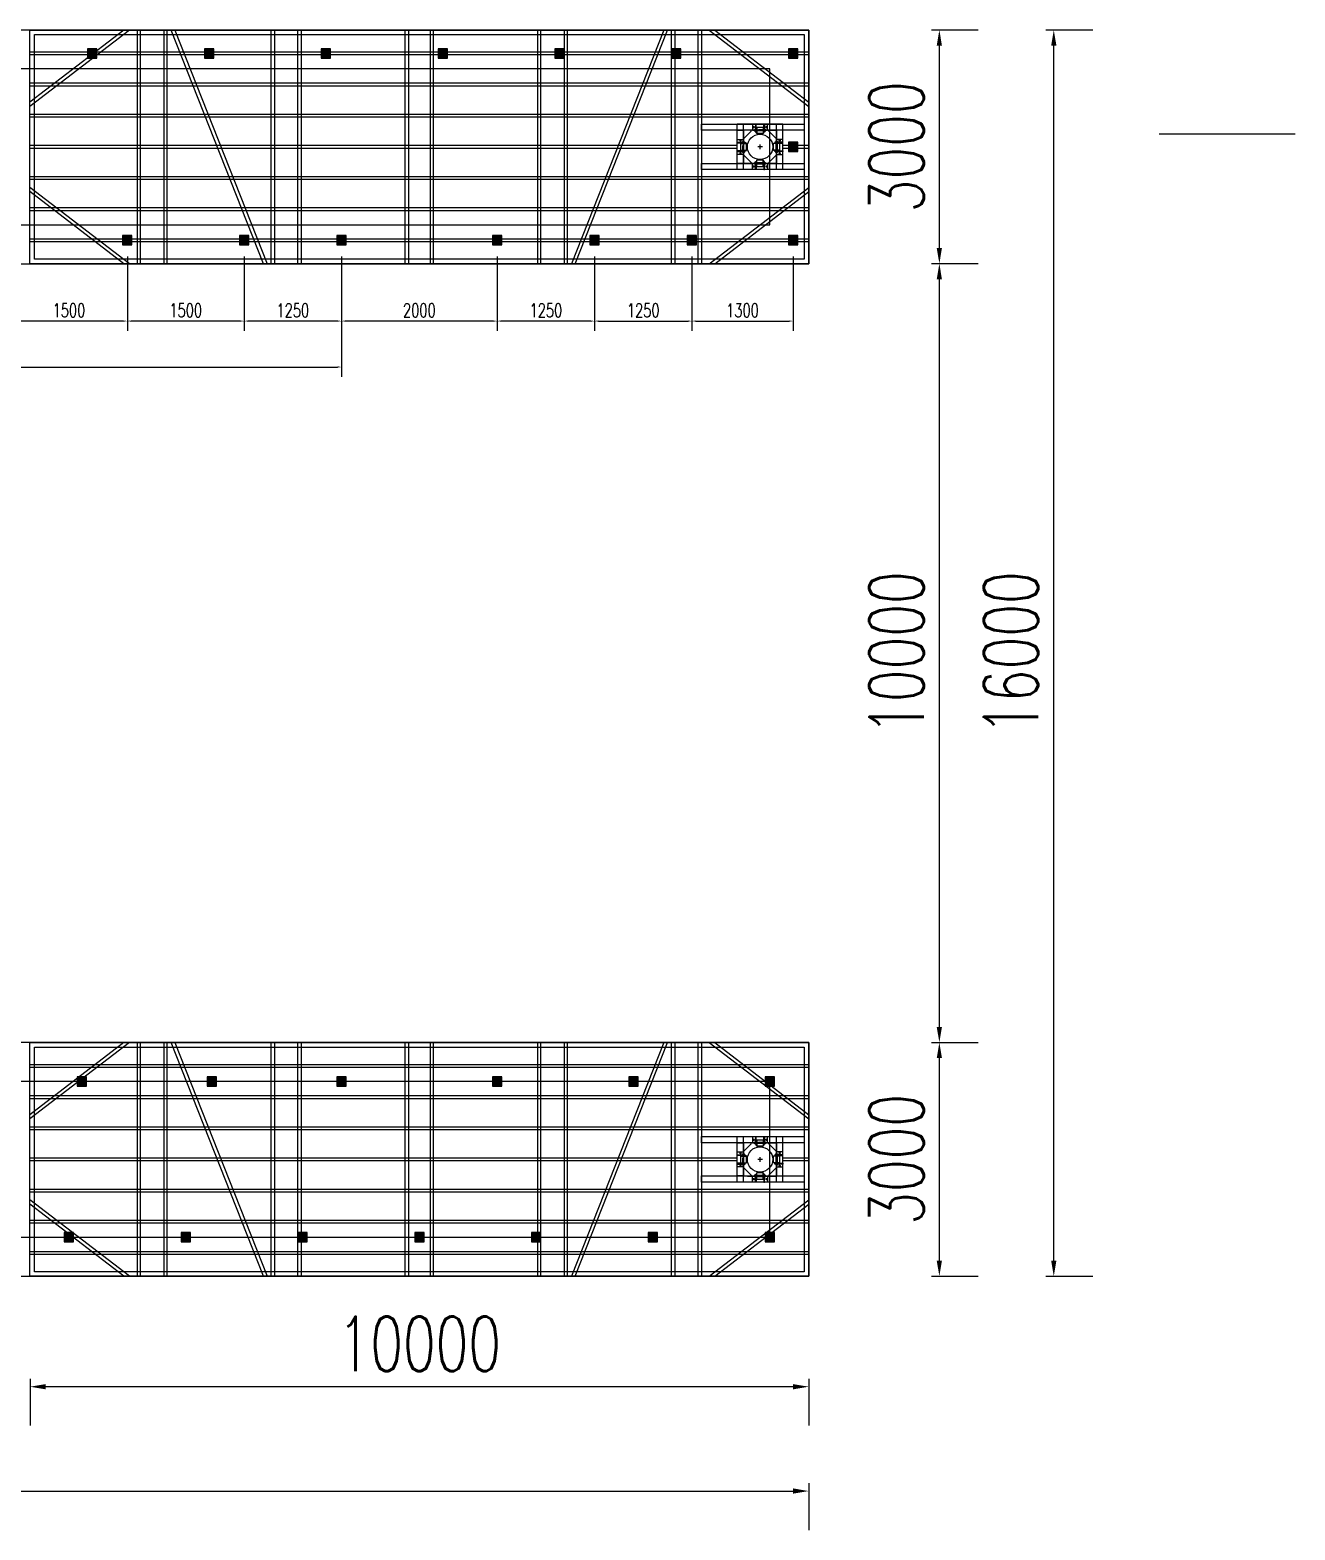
# Model space of a CAD drawing. Header units: millimetres. Extents: x -1546798 to -962116, y 1297493 to 1531173.
# Drawn here: x -1407526 to -1391281, y 1326969 to 1346227 of the extents above; entities that cross this region are included whole.
import ezdxf

# ---------------------------------------------------------------- set-up
doc = ezdxf.new("R2010")
doc.units = ezdxf.units.MM
doc.header["$LTSCALE"] = 10
doc.linetypes.add('CENTER2', pattern=[28.575, 19.05, -3.175, 3.175, -3.175])
doc.linetypes.add('DASHED2', pattern=[9.525, 6.35, -3.175])
doc.layers.get('0').update_dxf_attribs({"linetype": 'CONTINUOUS'})
doc.layers.get('DEFPOINTS').update_dxf_attribs({"linetype": 'CONTINUOUS'})
for name, color, linetype in [('W-MOUNTING固定方式', 5, 'CONTINUOUS'), ('W-STEEL_FRAME钢架', 3, 'CONTINUOUS'), ('W-STEEL_KEEL钢龙骨', 5, 'CONTINUOUS'), ('W-WOOD_FLOOR木地板', 30, 'CONTINUOUS')]:
    doc.layers.add(name, color=color, linetype=linetype)
doc.styles.add('STANDARD_T3', font='simplex.shx', dxfattribs={"width": 0.7, "bigfont": 'gbcbig.shx'})
doc.dimstyles.new('W&&200', dxfattribs={"dimtxt": 700, "dimasz": 200, "dimexe": 500, "dimexo": 600, "dimgap": 200, "dimtad": 1, "dimdec": 0, "dimzin": 0, "dimdsep": 46, "dimtxsty": 'STANDARD_T3', "dimcen": 0.09, "dimclrd": 1, "dimclre": 1, "dimclrt": 7, "dimazin": 2, "dimtfac": 1, "dimtdec": 0, "dimtix": 1, "dimtmove": 2, "dimatfit": 3, "dimfxl": 100, "dimtolj": 1, "dimtzin": 0, "dimarcsym": 0})
doc.dimstyles.new('W&&50', dxfattribs={"dimtxt": 175, "dimasz": 50, "dimexe": 125, "dimexo": 150, "dimgap": 50, "dimtad": 1, "dimdec": 0, "dimzin": 0, "dimdsep": 46, "dimtxsty": 'STANDARD_T3', "dimcen": 0.09, "dimclrd": 1, "dimclre": 1, "dimclrt": 7, "dimazin": 2, "dimtfac": 1, "dimtdec": 0, "dimtix": 1, "dimtmove": 2, "dimatfit": 3, "dimfxl": 100, "dimtolj": 1, "dimtzin": 0, "dimarcsym": 0})

# ---------------------------------------------------------------- blocks, each defined once
blk = doc.blocks.new('*U310')
blk.add_lwpolyline([(-12, 0), (-12, 2.5), (12, 2.5), (12, 0)], close=True)
blk = doc.blocks.new('*U311')
at = {"color": 8, "linetype": 'Continuous', "lineweight": 15}
for p, q in [((-1, 2), (-2, 1)), ((0, 1), (0, -1)), ((-1, -2), (-2, -1))]:
    blk.add_line(p, q, dxfattribs=at)
at = {"color": 7, "linetype": 'Continuous', "lineweight": 15}
for p, q in [((16, 1), (0, 1)), ((0, 0), (19, 0)), ((16, 1), (16, 0)), ((19, -1), (19, 0)), ((0, -1), (19, -1))]:
    blk.add_line(p, q, dxfattribs=at)
for centre, radius, start, end in [((-3, 0), 2.9, 41.3178, 318.6822), ((-3, 0), 1.45, 41.3178, 318.6822), ((0, 3), 2.82, 221.3178, 270), ((0, -3), 2.82, 90, 138.6822), ((0, 3), 1.37, 221.3178, 270), ((0, -3), 1.37, 90, 138.6822)]:
    blk.add_arc(centre, radius, start, end, dxfattribs=at)
blk = doc.blocks.new('无头销轴_B型_D12X150')
at = {"color": 0}
for p, q in [((-72, 6), (-72, -6)), ((72, 6), (72, -6))]:
    blk.add_line(p, q, dxfattribs=at)
blk.add_lwpolyline([(-75, 4), (-75, -4), (-72, -6), (72, -6), (75, -4), (75, 4), (72, 6), (-72, 6)], close=True, dxfattribs=at)
for centre in [(-70, 0), (70, 0)]:
    blk.add_circle(centre, 1.6, dxfattribs=at)
blk = doc.blocks.new('A$C1EDE4923')
at = {"color": 3, "linetype": 'CENTER2', "ltscale": 0.5}
for p, q in [((-284, 80), (-260, 80)), ((-272, 68), (-272, 92)), ((-235, 120), (-254, 120)), ((-146, 120), (-127, 120)), ((-97, 80), (-121, 80)), ((-109, 68), (-109, 92))]:
    blk.add_line(p, q, dxfattribs=at)
at = {"linetype": 'DASHED2'}
for p, q in [((-240, 126), (-249, 126)), ((-240, 113), (-249, 113)), ((-235, 126), (-145, 126)), ((-235, 113), (-145, 113)), ((-141, 126), (-132, 126)), ((-141, 113), (-132, 113))]:
    blk.add_line(p, q, dxfattribs=at)
at = {"color": 3, "linetype": 'CENTER2'}
blk.add_line((-241, 120), (-140, 120), dxfattribs=at)
for p, q in [((-232, 80), (-232, 160)), ((-148, 80), (-148, 160))]:
    blk.add_line(p, q)
for points in [[(-94, 40), (-94, 120), (-287, 120), (-287, 40)], [(-249, 142), (-240, 142), (-240, 40), (-249, 40)], [(-232, 160), (-148, 160), (-145, 157), (-145, 83), (-148, 80), (-232, 80), (-235, 83), (-235, 157)], [(-132, 142), (-141, 142), (-141, 40), (-132, 40)]]:
    blk.add_lwpolyline(points, close=True)
for centre in [(-272, 80), (-109, 80)]:
    blk.add_circle(centre, 7)
at = {"xscale": -1}
for name, p, rotation in [('无头销轴_B型_D12X150', (-190, 120), 180), ('*U311', (-260, 114), 270), ('*U310', (-249, 120), 90), ('*U310', (-237, 120), 90)]:
    blk.add_blockref(name, p, dxfattribs=dict(at, rotation=rotation))
for name, p, rotation in [('*U310', (-143, 120), 270), ('*U310', (-132, 120), 270), ('*U311', (-121, 114), 90)]:
    blk.add_blockref(name, p, dxfattribs=dict(rotation=rotation))
blk = doc.blocks.new('内置抱桩器')
at = {"color": 5, "lineweight": 5}
blk.add_line((-213, 212), (212, 212), dxfattribs=at)
at = {"color": 5}
for p, q in [((-113, 212), (-213, 212)), ((-213, 212), (-213, 112)), ((-203, 112), (-113, 202)), ((-113, 202), (-113, 212)), ((112, 202), (112, 212)), ((112, 212), (212, 212)), ((202, 112), (112, 202)), ((212, 212), (212, 112)), ((-213, 112), (-203, 112)), ((30, 0), (-30, 0)), ((30, 0), (-30, 0)), ((0, -30), (0, 30)), ((0, -30), (0, 30)), ((212, 112), (202, 112)), ((-213, -113), (-203, -113)), ((-213, -213), (-213, -113)), ((-203, -113), (-113, -203)), ((202, -113), (112, -203)), ((212, -113), (202, -113)), ((212, -213), (212, -113)), ((-113, -213), (-213, -213)), ((-159, -213), (159, -213)), ((-113, -203), (-113, -213)), ((112, -203), (112, -213)), ((112, -213), (212, -213))]:
    blk.add_line(p, q, dxfattribs=at)
blk.add_ellipse((0, 0), major_axis=(-115, 115), ratio=1, start_param=0.785398, end_param=7.068583, dxfattribs=at)
blk.add_ellipse((0, 0), major_axis=(-115, 115), ratio=1, start_param=0.785398, end_param=7.068583, dxfattribs=at)
at = {"color": 5, "lineweight": 5}
blk.add_ellipse((0, 0), major_axis=(-115, 115), ratio=1, start_param=0.785398, end_param=7.068583, dxfattribs=at)
at = {"layer": 'W-STEEL_FRAME钢架', "color": 5}
for p, q in [((-293, -293), (-293, 292)), ((292, 292), (-293, 292)), ((-213, -293), (-213, 292)), ((211, 212), (-213, 212)), ((212, -293), (212, 292)), ((292, -293), (292, 292)), ((292, -293), (-293, -293)), ((212, -213), (-213, -213))]:
    blk.add_line(p, q, dxfattribs=at)
at = {"color": 5, "lineweight": 5, "zscale": 1000}
for p, rotation in [((-190, 332), 180.0000000002842), ((332, 190), 90)]:
    blk.add_blockref('A$C1EDE4923', p, dxfattribs=dict(at, rotation=rotation))
at = {"color": 5, "lineweight": 5, "extrusion": (0, 0, -1), "zscale": -1000}
for p, rotation in [((332, 190), 90), ((190, -332), 359.9999999997158)]:
    blk.add_blockref('A$C1EDE4923', p, dxfattribs=dict(at, rotation=rotation))
blk = doc.blocks.new('*D209')
at = {"color": 1, "lineweight": -2, "transparency": 16777216}
for p, q in [((-1407526, 1328909), (-1407526, 1328309)), ((-1397726, 1328809), (-1407326, 1328809)), ((-1397526, 1328909), (-1397526, 1328309))]:
    blk.add_line(p, q, dxfattribs=at)
at = {"color": 1, "transparency": 16777216}
for points in [[(-1407326, 1328842), (-1407326, 1328775), (-1407526, 1328809)], [(-1397726, 1328842), (-1397726, 1328775), (-1397526, 1328809)]]:
    blk.add_solid(points, dxfattribs=at)
at = {"layer": 'DEFPOINTS', "color": 0, "transparency": 16777216}
for p in [(-1407526, 1330227), (-1397526, 1330227), (-1407526, 1328809)]:
    blk.add_point(p, dxfattribs=at)
at = {"color": 7, "transparency": 16777216, "insert": (-1402526, 1329359), "char_height": 700, "attachment_point": 5, "style": 'STANDARD_T3'}
blk.add_mtext('\\A1;10000', dxfattribs=at)
blk = doc.blocks.new('*D220')
at = {"color": 1, "lineweight": -2, "transparency": 16777216}
for p, q in [((-1395948, 1333227), (-1395348, 1333227)), ((-1395848, 1330427), (-1395848, 1333027)), ((-1395948, 1330227), (-1395348, 1330227))]:
    blk.add_line(p, q, dxfattribs=at)
at = {"color": 1, "transparency": 16777216}
for points in [[(-1395882, 1333027), (-1395815, 1333027), (-1395848, 1333227)], [(-1395882, 1330427), (-1395815, 1330427), (-1395848, 1330227)]]:
    blk.add_solid(points, dxfattribs=at)
at = {"layer": 'DEFPOINTS', "color": 0, "transparency": 16777216}
for p in [(-1397526, 1333227), (-1395848, 1333227), (-1397526, 1330227)]:
    blk.add_point(p, dxfattribs=at)
at = {"color": 7, "transparency": 16777216, "insert": (-1396398, 1331727), "char_height": 700, "attachment_point": 5, "rotation": 90, "style": 'STANDARD_T3'}
blk.add_mtext('\\A1;3000', dxfattribs=at)
blk = doc.blocks.new('*D221')
at = {"color": 1, "lineweight": -2, "transparency": 16777216}
for p, q in [((-1395948, 1343227), (-1395348, 1343227)), ((-1395848, 1333427), (-1395848, 1343027)), ((-1395948, 1333227), (-1395348, 1333227))]:
    blk.add_line(p, q, dxfattribs=at)
at = {"color": 1, "transparency": 16777216}
for points in [[(-1395882, 1343027), (-1395815, 1343027), (-1395848, 1343227)], [(-1395882, 1333427), (-1395815, 1333427), (-1395848, 1333227)]]:
    blk.add_solid(points, dxfattribs=at)
at = {"layer": 'DEFPOINTS', "color": 0, "transparency": 16777216}
for p in [(-1397526, 1343227), (-1395848, 1343227), (-1397526, 1333227)]:
    blk.add_point(p, dxfattribs=at)
at = {"color": 7, "transparency": 16777216, "insert": (-1396398, 1338227), "char_height": 700, "attachment_point": 5, "rotation": 90, "style": 'STANDARD_T3'}
blk.add_mtext('\\A1;10000', dxfattribs=at)
blk = doc.blocks.new('*D222')
at = {"color": 1, "lineweight": -2, "transparency": 16777216}
for p, q in [((-1395948, 1346227), (-1395348, 1346227)), ((-1395848, 1343427), (-1395848, 1346027)), ((-1395948, 1343227), (-1395348, 1343227))]:
    blk.add_line(p, q, dxfattribs=at)
at = {"color": 1, "transparency": 16777216}
for points in [[(-1395882, 1346027), (-1395815, 1346027), (-1395848, 1346227)], [(-1395882, 1343427), (-1395815, 1343427), (-1395848, 1343227)]]:
    blk.add_solid(points, dxfattribs=at)
at = {"layer": 'DEFPOINTS', "color": 0, "transparency": 16777216}
for p in [(-1397526, 1346227), (-1395848, 1346227), (-1397526, 1343227)]:
    blk.add_point(p, dxfattribs=at)
at = {"color": 7, "transparency": 16777216, "insert": (-1396398, 1344727), "char_height": 700, "attachment_point": 5, "rotation": 90, "style": 'STANDARD_T3'}
blk.add_mtext('\\A1;3000', dxfattribs=at)
blk = doc.blocks.new('*D223')
at = {"color": 1, "lineweight": -2, "transparency": 16777216}
for p, q in [((-1394479, 1346227), (-1393879, 1346227)), ((-1394379, 1330427), (-1394379, 1346027)), ((-1394479, 1330227), (-1393879, 1330227))]:
    blk.add_line(p, q, dxfattribs=at)
at = {"color": 1, "transparency": 16777216}
for points in [[(-1394412, 1346027), (-1394345, 1346027), (-1394379, 1346227)], [(-1394412, 1330427), (-1394345, 1330427), (-1394379, 1330227)]]:
    blk.add_solid(points, dxfattribs=at)
at = {"layer": 'DEFPOINTS', "color": 0, "transparency": 16777216}
for p in [(-1395348, 1346227), (-1394379, 1346227), (-1395348, 1330227)]:
    blk.add_point(p, dxfattribs=at)
at = {"color": 7, "transparency": 16777216, "insert": (-1394929, 1338227), "char_height": 700, "attachment_point": 5, "rotation": 90, "style": 'STANDARD_T3'}
blk.add_mtext('\\A1;16000', dxfattribs=at)
blk = doc.blocks.new('*D224')
at = {"color": 1, "lineweight": -2, "transparency": 16777216}
for p, q in [((-1450526, 1327569), (-1450526, 1326969)), ((-1450326, 1327469), (-1397726, 1327469)), ((-1397526, 1327569), (-1397526, 1326969))]:
    blk.add_line(p, q, dxfattribs=at)
at = {"color": 1, "transparency": 16777216}
for points in [[(-1450326, 1327503), (-1450326, 1327436), (-1450526, 1327469)], [(-1397726, 1327503), (-1397726, 1327436), (-1397526, 1327469)]]:
    blk.add_solid(points, dxfattribs=at)
at = {"layer": 'DEFPOINTS', "color": 0, "transparency": 16777216}
for p in [(-1450526, 1328309), (-1397526, 1328309), (-1397526, 1327469)]:
    blk.add_point(p, dxfattribs=at)
at = {"color": 7, "transparency": 16777216, "insert": (-1424026, 1328019), "char_height": 700, "attachment_point": 5, "style": 'STANDARD_T3'}
blk.add_mtext('\\A1;53000', dxfattribs=at)
blk = doc.blocks.new('2')
h = blk.add_hatch(color=6)
h.dxf.hatch_style = 1
h.paths.add_polyline_path([(-10, -10), (110, -10), (110, 110), (-10, 110)])
blk.add_lwpolyline([(-10, -10), (110, -10), (110, 110), (-10, 110)], close=True)
blk = doc.blocks.new('*U848')
at = {"layer": 'W-WOOD_FLOOR木地板', "color": 6}
blk.add_blockref('2', (-50, -50), dxfattribs=at)
blk = doc.blocks.new('*U849')
at = {"layer": 'W-STEEL_FRAME钢架', "color": 0, "linetype": 'ByBlock', "lineweight": -2, "transparency": 16777216}
for p in [(42000, 0), (43500, 0), (45000, 0), (46500, 0), (48000, 0), (49500, 0), (51000, 0)]:
    blk.add_blockref('*U848', p, dxfattribs=at)
blk = doc.blocks.new('*D883')
at = {"layer": 'DEFPOINTS', "color": 0, "transparency": 16777216}
for p in [(-1400276, 1343467), (-1399026, 1343467), (-1399026, 1342490)]:
    blk.add_point(p, dxfattribs=at)
at = {"layer": 'W-STEEL_FRAME钢架', "color": 1, "lineweight": -2, "transparency": 16777216}
for p, q in [((-1400276, 1343317), (-1400276, 1342365)), ((-1399026, 1343317), (-1399026, 1342365)), ((-1400226, 1342490), (-1399076, 1342490))]:
    blk.add_line(p, q, dxfattribs=at)
at = {"layer": 'W-STEEL_FRAME钢架', "color": 1, "transparency": 16777216}
for points in [[(-1400226, 1342498), (-1400226, 1342482), (-1400276, 1342490)], [(-1399076, 1342498), (-1399076, 1342482), (-1399026, 1342490)]]:
    blk.add_solid(points, dxfattribs=at)
at = {"layer": 'W-STEEL_FRAME钢架', "color": 7, "transparency": 16777216, "insert": (-1399651, 1342628), "char_height": 175, "attachment_point": 5, "style": 'STANDARD_T3'}
blk.add_mtext('\\A1;1250', dxfattribs=at)
blk = doc.blocks.new('*D884')
at = {"layer": 'DEFPOINTS', "color": 0, "transparency": 16777216}
for p in [(-1399026, 1343467), (-1397726, 1343467), (-1397726, 1342490)]:
    blk.add_point(p, dxfattribs=at)
at = {"layer": 'W-STEEL_FRAME钢架', "color": 1, "lineweight": -2, "transparency": 16777216}
for p, q in [((-1399026, 1343317), (-1399026, 1342365)), ((-1397726, 1343317), (-1397726, 1342365)), ((-1398976, 1342490), (-1397776, 1342490))]:
    blk.add_line(p, q, dxfattribs=at)
at = {"layer": 'W-STEEL_FRAME钢架', "color": 1, "transparency": 16777216}
for points in [[(-1398976, 1342498), (-1398976, 1342482), (-1399026, 1342490)], [(-1397776, 1342498), (-1397776, 1342482), (-1397726, 1342490)]]:
    blk.add_solid(points, dxfattribs=at)
at = {"layer": 'W-STEEL_FRAME钢架', "color": 7, "transparency": 16777216, "insert": (-1398376, 1342628), "char_height": 175, "attachment_point": 5, "style": 'STANDARD_T3'}
blk.add_mtext('\\A1;1300', dxfattribs=at)
blk = doc.blocks.new('*D885')
at = {"layer": 'DEFPOINTS', "color": 0, "transparency": 16777216}
for p in [(-1413526, 1342966), (-1403526, 1342966), (-1403526, 1341900)]:
    blk.add_point(p, dxfattribs=at)
at = {"layer": 'W-STEEL_FRAME钢架', "color": 1, "lineweight": -2, "transparency": 16777216}
for p, q in [((-1413526, 1342816), (-1413526, 1341775)), ((-1403526, 1342816), (-1403526, 1341775)), ((-1413476, 1341900), (-1403576, 1341900))]:
    blk.add_line(p, q, dxfattribs=at)
at = {"layer": 'W-STEEL_FRAME钢架', "color": 1, "transparency": 16777216}
for points in [[(-1413476, 1341909), (-1413476, 1341892), (-1413526, 1341900)], [(-1403576, 1341909), (-1403576, 1341892), (-1403526, 1341900)]]:
    blk.add_solid(points, dxfattribs=at)
at = {"layer": 'W-STEEL_FRAME钢架', "color": 7, "transparency": 16777216, "insert": (-1408526, 1342038), "char_height": 175, "attachment_point": 5, "style": 'STANDARD_T3'}
blk.add_mtext('\\A1;10000', dxfattribs=at)
blk = doc.blocks.new('*D886')
at = {"layer": 'DEFPOINTS', "color": 0, "transparency": 16777216}
for p in [(-1401526, 1343467), (-1400276, 1343467), (-1401526, 1342490)]:
    blk.add_point(p, dxfattribs=at)
at = {"layer": 'W-STEEL_FRAME钢架', "color": 1, "lineweight": -2, "transparency": 16777216}
for p, q in [((-1401526, 1343317), (-1401526, 1342365)), ((-1400276, 1343317), (-1400276, 1342365)), ((-1400326, 1342490), (-1401476, 1342490))]:
    blk.add_line(p, q, dxfattribs=at)
at = {"layer": 'W-STEEL_FRAME钢架', "color": 1, "transparency": 16777216}
for points in [[(-1401476, 1342498), (-1401476, 1342482), (-1401526, 1342490)], [(-1400326, 1342498), (-1400326, 1342482), (-1400276, 1342490)]]:
    blk.add_solid(points, dxfattribs=at)
at = {"layer": 'W-STEEL_FRAME钢架', "color": 7, "transparency": 16777216, "insert": (-1400901, 1342628), "char_height": 175, "attachment_point": 5, "style": 'STANDARD_T3'}
blk.add_mtext('\\A1;1250', dxfattribs=at)
blk = doc.blocks.new('*D887')
at = {"layer": 'DEFPOINTS', "color": 0, "transparency": 16777216}
for p in [(-1403526, 1343467), (-1401526, 1343467), (-1403526, 1342490)]:
    blk.add_point(p, dxfattribs=at)
at = {"layer": 'W-STEEL_FRAME钢架', "color": 1, "lineweight": -2, "transparency": 16777216}
for p, q in [((-1403526, 1343317), (-1403526, 1342365)), ((-1401526, 1343317), (-1401526, 1342365)), ((-1401576, 1342490), (-1403476, 1342490))]:
    blk.add_line(p, q, dxfattribs=at)
at = {"layer": 'W-STEEL_FRAME钢架', "color": 1, "transparency": 16777216}
for points in [[(-1403476, 1342498), (-1403476, 1342482), (-1403526, 1342490)], [(-1401576, 1342498), (-1401576, 1342482), (-1401526, 1342490)]]:
    blk.add_solid(points, dxfattribs=at)
at = {"layer": 'W-STEEL_FRAME钢架', "color": 7, "transparency": 16777216, "insert": (-1402526, 1342628), "char_height": 175, "attachment_point": 5, "style": 'STANDARD_T3'}
blk.add_mtext('\\A1;2000', dxfattribs=at)
blk = doc.blocks.new('*D888')
at = {"layer": 'DEFPOINTS', "color": 0, "transparency": 16777216}
for p in [(-1404776, 1343467), (-1403526, 1343467), (-1404776, 1342490)]:
    blk.add_point(p, dxfattribs=at)
at = {"layer": 'W-STEEL_FRAME钢架', "color": 1, "lineweight": -2, "transparency": 16777216}
for p, q in [((-1404776, 1343317), (-1404776, 1342365)), ((-1403526, 1343317), (-1403526, 1342365)), ((-1403576, 1342490), (-1404726, 1342490))]:
    blk.add_line(p, q, dxfattribs=at)
at = {"layer": 'W-STEEL_FRAME钢架', "color": 1, "transparency": 16777216}
for points in [[(-1404726, 1342498), (-1404726, 1342482), (-1404776, 1342490)], [(-1403576, 1342498), (-1403576, 1342482), (-1403526, 1342490)]]:
    blk.add_solid(points, dxfattribs=at)
at = {"layer": 'W-STEEL_FRAME钢架', "color": 7, "transparency": 16777216, "insert": (-1404151, 1342628), "char_height": 175, "attachment_point": 5, "style": 'STANDARD_T3'}
blk.add_mtext('\\A1;1250', dxfattribs=at)
blk = doc.blocks.new('*D889')
at = {"layer": 'DEFPOINTS', "color": 0, "transparency": 16777216}
for p in [(-1406276, 1343467), (-1404776, 1343467), (-1406276, 1342490)]:
    blk.add_point(p, dxfattribs=at)
at = {"layer": 'W-STEEL_FRAME钢架', "color": 1, "lineweight": -2, "transparency": 16777216}
for p, q in [((-1406276, 1343317), (-1406276, 1342365)), ((-1404776, 1343317), (-1404776, 1342365)), ((-1404826, 1342490), (-1406226, 1342490))]:
    blk.add_line(p, q, dxfattribs=at)
at = {"layer": 'W-STEEL_FRAME钢架', "color": 1, "transparency": 16777216}
for points in [[(-1406226, 1342498), (-1406226, 1342482), (-1406276, 1342490)], [(-1404826, 1342498), (-1404826, 1342482), (-1404776, 1342490)]]:
    blk.add_solid(points, dxfattribs=at)
at = {"layer": 'W-STEEL_FRAME钢架', "color": 7, "transparency": 16777216, "insert": (-1405526, 1342628), "char_height": 175, "attachment_point": 5, "style": 'STANDARD_T3'}
blk.add_mtext('\\A1;1500', dxfattribs=at)
blk = doc.blocks.new('*D890')
at = {"layer": 'DEFPOINTS', "color": 0, "transparency": 16777216}
for p in [(-1407776, 1343467), (-1406276, 1343467), (-1407776, 1342490)]:
    blk.add_point(p, dxfattribs=at)
at = {"layer": 'W-STEEL_FRAME钢架', "color": 1, "lineweight": -2, "transparency": 16777216}
for p, q in [((-1407776, 1343317), (-1407776, 1342365)), ((-1406276, 1343317), (-1406276, 1342365)), ((-1406326, 1342490), (-1407726, 1342490))]:
    blk.add_line(p, q, dxfattribs=at)
at = {"layer": 'W-STEEL_FRAME钢架', "color": 1, "transparency": 16777216}
for points in [[(-1407726, 1342498), (-1407726, 1342482), (-1407776, 1342490)], [(-1406326, 1342498), (-1406326, 1342482), (-1406276, 1342490)]]:
    blk.add_solid(points, dxfattribs=at)
at = {"layer": 'W-STEEL_FRAME钢架', "color": 7, "transparency": 16777216, "insert": (-1407026, 1342628), "char_height": 175, "attachment_point": 5, "style": 'STANDARD_T3'}
blk.add_mtext('\\A1;1500', dxfattribs=at)

msp = doc.modelspace()

# ---------------------------------------------------------------- linework, layer by layer
at = {"layer": 'W-STEEL_FRAME钢架'}
for p, q in [((-1407526.2, 1346226.8), (-1397526.2, 1346226.8)), ((-1407526.2, 1343226.8), (-1407526.2, 1346226.8)), ((-1407468.2, 1346168.8), (-1397584.2, 1346168.8)), ((-1407468.2, 1343284.8), (-1407468.2, 1346168.8)), ((-1397584.2, 1346168.8), (-1397584.2, 1343284.8)), ((-1397526.2, 1346226.8), (-1397526.2, 1343226.8)), ((-1397526.2, 1343226.8), (-1407526.2, 1343226.8)), ((-1397584.2, 1343284.8), (-1407468.2, 1343284.8)), ((-1407526.2, 1333226.8), (-1397526.2, 1333226.8)), ((-1407526.2, 1330226.8), (-1407526.2, 1333226.8)), ((-1397526.2, 1333226.8), (-1397526.2, 1330226.8)), ((-1407468.2, 1333168.8), (-1397584.2, 1333168.8)), ((-1407468.2, 1330284.8), (-1407468.2, 1333168.8)), ((-1397584.2, 1333168.8), (-1397584.2, 1330284.8)), ((-1397526.2, 1330226.8), (-1407526.2, 1330226.8)), ((-1397584.2, 1330284.8), (-1407468.2, 1330284.8))]:
    msp.add_line(p, q, dxfattribs=at)
at = {"layer": 'W-STEEL_FRAME钢架', "color": 6}
for p, q in [((-1406249.2, 1346226.8), (-1407526.2, 1345246.8)), ((-1406319.8, 1346226.8), (-1407526.2, 1345301)), ((-1406106.2, 1346226.8), (-1406149.2, 1346226.8)), ((-1406149.2, 1346226.8), (-1406149.2, 1343226.8)), ((-1406106.2, 1343226.8), (-1406106.2, 1346226.8)), ((-1405763.2, 1346226.8), (-1405806.2, 1346226.8)), ((-1405806.2, 1346226.8), (-1405806.2, 1343226.8)), ((-1405763.2, 1343226.8), (-1405763.2, 1346226.8)), ((-1404525.7, 1343226.8), (-1405713.2, 1346226.8)), ((-1405713.2, 1346226.8), (-1405666.7, 1346226.8)), ((-1405666.7, 1346226.8), (-1404479.2, 1343226.8)), ((-1404429.2, 1346226.8), (-1404386.2, 1346226.8)), ((-1404429.2, 1343226.8), (-1404429.2, 1346226.8)), ((-1404386.2, 1346226.8), (-1404386.2, 1343226.8)), ((-1404086.2, 1346226.8), (-1404043.2, 1346226.8)), ((-1404086.2, 1343226.8), (-1404086.2, 1346226.8)), ((-1404043.2, 1346226.8), (-1404043.2, 1343226.8)), ((-1402759.2, 1346226.8), (-1402805.7, 1346226.8)), ((-1402709.2, 1346226.8), (-1402666.2, 1346226.8)), ((-1402709.2, 1343226.8), (-1402709.2, 1346226.8)), ((-1402666.2, 1346226.8), (-1402666.2, 1343226.8)), ((-1402343.2, 1346226.8), (-1402386.2, 1346226.8)), ((-1402386.2, 1346226.8), (-1402386.2, 1343226.8)), ((-1402343.2, 1343226.8), (-1402343.2, 1346226.8)), ((-1402293.2, 1346226.8), (-1402246.7, 1346226.8)), ((-1400966.2, 1346226.8), (-1401009.2, 1346226.8)), ((-1401009.2, 1346226.8), (-1401009.2, 1343226.8)), ((-1400966.2, 1343226.8), (-1400966.2, 1346226.8)), ((-1400623.2, 1346226.8), (-1400666.2, 1346226.8)), ((-1400666.2, 1346226.8), (-1400666.2, 1343226.8)), ((-1400623.2, 1343226.8), (-1400623.2, 1346226.8)), ((-1399385.7, 1346226.8), (-1400573.2, 1343226.8)), ((-1400526.7, 1343226.8), (-1399339.2, 1346226.8)), ((-1399339.2, 1346226.8), (-1399385.7, 1346226.8)), ((-1399289.2, 1346226.8), (-1399246.2, 1346226.8)), ((-1399289.2, 1343226.8), (-1399289.2, 1346226.8)), ((-1399246.2, 1346226.8), (-1399246.2, 1343226.8)), ((-1398946.2, 1346226.8), (-1398903.2, 1346226.8)), ((-1398946.2, 1343226.8), (-1398946.2, 1346226.8)), ((-1398903.2, 1346226.8), (-1398903.2, 1343226.8)), ((-1398803.2, 1346226.8), (-1397526.2, 1345246.8)), ((-1398732.5, 1346226.8), (-1397526.2, 1345301)), ((-1406249.2, 1343226.8), (-1407526.2, 1344206.8)), ((-1398803.2, 1343226.8), (-1397526.2, 1344206.8)), ((-1406319.8, 1343226.8), (-1407526.2, 1344152.6)), ((-1398732.5, 1343226.8), (-1397526.2, 1344152.6)), ((-1406149.2, 1343226.8), (-1406106.2, 1343226.8)), ((-1405806.2, 1343226.8), (-1405763.2, 1343226.8)), ((-1404479.2, 1343226.8), (-1404525.7, 1343226.8)), ((-1404386.2, 1343226.8), (-1404429.2, 1343226.8)), ((-1404043.2, 1343226.8), (-1404086.2, 1343226.8)), ((-1403993.2, 1343226.8), (-1403946.7, 1343226.8)), ((-1402666.2, 1343226.8), (-1402709.2, 1343226.8)), ((-1402386.2, 1343226.8), (-1402343.2, 1343226.8)), ((-1401059.2, 1343226.8), (-1401105.7, 1343226.8)), ((-1401009.2, 1343226.8), (-1400966.2, 1343226.8)), ((-1400666.2, 1343226.8), (-1400623.2, 1343226.8)), ((-1400573.2, 1343226.8), (-1400526.7, 1343226.8)), ((-1398996.2, 1343226.8), (-1399039.2, 1343226.8)), ((-1398903.2, 1343226.8), (-1398946.2, 1343226.8)), ((-1406249.2, 1333226.8), (-1407526.2, 1332246.8)), ((-1406319.8, 1333226.8), (-1407526.2, 1332301)), ((-1406106.2, 1333226.8), (-1406149.2, 1333226.8)), ((-1406149.2, 1333226.8), (-1406149.2, 1330226.8)), ((-1406106.2, 1330226.8), (-1406106.2, 1333226.8)), ((-1405763.2, 1333226.8), (-1405806.2, 1333226.8)), ((-1405806.2, 1333226.8), (-1405806.2, 1330226.8)), ((-1405763.2, 1330226.8), (-1405763.2, 1333226.8)), ((-1404525.7, 1330226.8), (-1405713.2, 1333226.8)), ((-1405713.2, 1333226.8), (-1405666.7, 1333226.8)), ((-1405666.7, 1333226.8), (-1404479.2, 1330226.8)), ((-1404429.2, 1333226.8), (-1404386.2, 1333226.8)), ((-1404429.2, 1330226.8), (-1404429.2, 1333226.8)), ((-1404386.2, 1333226.8), (-1404386.2, 1330226.8)), ((-1404086.2, 1333226.8), (-1404043.2, 1333226.8)), ((-1404086.2, 1330226.8), (-1404086.2, 1333226.8)), ((-1404043.2, 1333226.8), (-1404043.2, 1330226.8)), ((-1402759.2, 1333226.8), (-1402805.7, 1333226.8)), ((-1402709.2, 1333226.8), (-1402666.2, 1333226.8)), ((-1402709.2, 1330226.8), (-1402709.2, 1333226.8)), ((-1402666.2, 1333226.8), (-1402666.2, 1330226.8)), ((-1402343.2, 1333226.8), (-1402386.2, 1333226.8)), ((-1402386.2, 1333226.8), (-1402386.2, 1330226.8)), ((-1402343.2, 1330226.8), (-1402343.2, 1333226.8)), ((-1402293.2, 1333226.8), (-1402246.7, 1333226.8)), ((-1400966.2, 1333226.8), (-1401009.2, 1333226.8)), ((-1401009.2, 1333226.8), (-1401009.2, 1330226.8)), ((-1400966.2, 1330226.8), (-1400966.2, 1333226.8)), ((-1400623.2, 1333226.8), (-1400666.2, 1333226.8)), ((-1400666.2, 1333226.8), (-1400666.2, 1330226.8)), ((-1400623.2, 1330226.8), (-1400623.2, 1333226.8)), ((-1399385.7, 1333226.8), (-1400573.2, 1330226.8)), ((-1400526.7, 1330226.8), (-1399339.2, 1333226.8)), ((-1399339.2, 1333226.8), (-1399385.7, 1333226.8)), ((-1399289.2, 1333226.8), (-1399246.2, 1333226.8)), ((-1399289.2, 1330226.8), (-1399289.2, 1333226.8)), ((-1399246.2, 1333226.8), (-1399246.2, 1330226.8)), ((-1398946.2, 1333226.8), (-1398903.2, 1333226.8)), ((-1398946.2, 1330226.8), (-1398946.2, 1333226.8)), ((-1398903.2, 1333226.8), (-1398903.2, 1330226.8)), ((-1398803.2, 1333226.8), (-1397526.2, 1332246.8)), ((-1398732.5, 1333226.8), (-1397526.2, 1332301)), ((-1406249.2, 1330226.8), (-1407526.2, 1331206.8)), ((-1406319.8, 1330226.8), (-1407526.2, 1331152.6)), ((-1398803.2, 1330226.8), (-1397526.2, 1331206.8)), ((-1398732.5, 1330226.8), (-1397526.2, 1331152.6)), ((-1406149.2, 1330226.8), (-1406106.2, 1330226.8)), ((-1405806.2, 1330226.8), (-1405763.2, 1330226.8)), ((-1404479.2, 1330226.8), (-1404525.7, 1330226.8)), ((-1404386.2, 1330226.8), (-1404429.2, 1330226.8)), ((-1404043.2, 1330226.8), (-1404086.2, 1330226.8)), ((-1403993.2, 1330226.8), (-1403946.7, 1330226.8)), ((-1402666.2, 1330226.8), (-1402709.2, 1330226.8)), ((-1402386.2, 1330226.8), (-1402343.2, 1330226.8)), ((-1401059.2, 1330226.8), (-1401105.7, 1330226.8)), ((-1401009.2, 1330226.8), (-1400966.2, 1330226.8)), ((-1400666.2, 1330226.8), (-1400623.2, 1330226.8)), ((-1400573.2, 1330226.8), (-1400526.7, 1330226.8)), ((-1399246.2, 1330226.8), (-1399289.2, 1330226.8)), ((-1398903.2, 1330226.8), (-1398946.2, 1330226.8))]:
    msp.add_line(p, q, dxfattribs=at)
at = {"layer": 'W-STEEL_FRAME钢架'}
for points in [[(-1398903.2, 1345019.3), (-1397584.2, 1345019.3), (-1397584.2, 1344939.3), (-1398903.2, 1344939.3)], [(-1398443.6, 1344939.3), (-1398363.6, 1344939.3), (-1398363.6, 1344514.3), (-1398443.6, 1344514.3)], [(-1397938.6, 1344514.3), (-1397858.6, 1344514.3), (-1397858.6, 1344939.3), (-1397938.6, 1344939.3)], [(-1398903.2, 1344514.3), (-1397584.2, 1344514.3), (-1397584.2, 1344434.3), (-1398903.2, 1344434.3)], [(-1398903.2, 1332019.3), (-1397584.2, 1332019.3), (-1397584.2, 1331939.3), (-1398903.2, 1331939.3)], [(-1398443.6, 1331939.3), (-1398363.6, 1331939.3), (-1398363.6, 1331514.3), (-1398443.6, 1331514.3)], [(-1397938.6, 1331514.3), (-1397858.6, 1331514.3), (-1397858.6, 1331939.3), (-1397938.6, 1331939.3)], [(-1398903.2, 1331514.3), (-1397584.2, 1331514.3), (-1397584.2, 1331434.3), (-1398903.2, 1331434.3)]]:
    msp.add_lwpolyline(points, close=True, dxfattribs=at)
at = {"layer": 'W-STEEL_FRAME钢架', "color": 0}
msp.add_lwpolyline([(-1393025, 1344895.4), (-1391706, 1344895.4), (-1391281, 1344895.4)], dxfattribs=at)
at = {"layer": 'W-STEEL_KEEL钢龙骨'}
for points in [[(-1407526.2, 1345946.8), (-1397526.2, 1345946.8), (-1397526.2, 1345906.8), (-1407526.2, 1345906.8)], [(-1407526.2, 1345546.8), (-1397526.2, 1345546.8), (-1397526.2, 1345506.8), (-1407526.2, 1345506.8)], [(-1407526.2, 1345146.8), (-1397526.2, 1345146.8), (-1397526.2, 1345106.8), (-1407526.2, 1345106.8)], [(-1407526.2, 1344346.8), (-1397526.2, 1344346.8), (-1397526.2, 1344306.8), (-1407526.2, 1344306.8)], [(-1407526.2, 1343946.8), (-1397526.2, 1343946.8), (-1397526.2, 1343906.8), (-1407526.2, 1343906.8)], [(-1407526.2, 1343546.8), (-1397526.2, 1343546.8), (-1397526.2, 1343506.8), (-1407526.2, 1343506.8)], [(-1407526.2, 1332946.8), (-1397526.2, 1332946.8), (-1397526.2, 1332906.8), (-1407526.2, 1332906.8)], [(-1407526.2, 1332546.8), (-1397526.2, 1332546.8), (-1397526.2, 1332506.8), (-1407526.2, 1332506.8)], [(-1407526.2, 1332146.8), (-1397526.2, 1332146.8), (-1397526.2, 1332106.8), (-1407526.2, 1332106.8)], [(-1407526.2, 1331346.8), (-1397526.2, 1331346.8), (-1397526.2, 1331306.8), (-1407526.2, 1331306.8)], [(-1407526.2, 1330946.8), (-1397526.2, 1330946.8), (-1397526.2, 1330906.8), (-1407526.2, 1330906.8)], [(-1407526.2, 1330546.8), (-1397526.2, 1330546.8), (-1397526.2, 1330506.8), (-1407526.2, 1330506.8)]]:
    msp.add_lwpolyline(points, close=True, dxfattribs=at)
for points in [[(-1398443.6, 1344706.8), (-1407526.2, 1344706.8), (-1407526.2, 1344746.8), (-1398443.6, 1344746.8)], [(-1397858.6, 1344746.8), (-1397526.2, 1344746.8), (-1397526.2, 1344706.8), (-1397858.6, 1344706.8)], [(-1398443.6, 1331706.8), (-1407526.2, 1331706.8), (-1407526.2, 1331746.8), (-1398443.6, 1331746.8)], [(-1397858.6, 1331746.8), (-1397526.2, 1331746.8), (-1397526.2, 1331706.8), (-1397858.6, 1331706.8)]]:
    msp.add_lwpolyline(points, dxfattribs=at)
at = {"layer": 'W-WOOD_FLOOR木地板'}
msp.add_lwpolyline([(-1453526.2, 1339726.8), (-1453526.2, 1336726.8), (-1450526.2, 1336726.8), (-1450526.2, 1330226.8), (-1447526.2, 1330226.8), (-1397526.2, 1330226.8), (-1397526.2, 1333226.8), (-1447526.2, 1333226.8), (-1447526.2, 1343226.8), (-1397526.2, 1343226.8), (-1397526.2, 1346226.8), (-1447526.2, 1346226.8), (-1450526.2, 1346226.8), (-1450526.2, 1339726.8), (-1453526.2, 1339726.8)], dxfattribs=at)
at = {"layer": 'W-WOOD_FLOOR木地板', "color": 6}
msp.add_lwpolyline([(-1453526.2, 1337226.8), (-1450026.2, 1337226.8), (-1450026.2, 1330726.8), (-1448026.2, 1330726.8), (-1398026.2, 1330726.8), (-1398026.2, 1332726.8), (-1448026.2, 1332726.8), (-1448026.2, 1343726.8), (-1398026.2, 1343726.8), (-1398026.2, 1345726.8), (-1448026.2, 1345726.8), (-1450026.2, 1345726.8), (-1450026.2, 1339226.8), (-1453526.2, 1339226.8)], dxfattribs=at)

# ---------------------------------------------------------------- block references
at = {"layer": 'W-MOUNTING固定方式', "color": 5}
for p in [(-1398151.1, 1344726.8), (-1398151.1, 1331726.8)]:
    msp.add_blockref('内置抱桩器', p, dxfattribs=at)
at = {"layer": 'W-STEEL_FRAME钢架', "color": 0}
msp.add_blockref('*U849', (-1448726.2, 1345926.8), dxfattribs=at)
at = {"layer": 'W-WOOD_FLOOR木地板', "color": 6}
for p in [(-1397776.2, 1344676.8), (-1406326.2, 1343476.8), (-1404826.2, 1343476.8), (-1403576.2, 1343476.8), (-1401576.2, 1343476.8), (-1400326.2, 1343476.8), (-1399076.2, 1343476.8), (-1397776.2, 1343476.8), (-1406909.5, 1332676.8), (-1405242.8, 1332676.8), (-1403576.2, 1332676.8), (-1401576.2, 1332676.8), (-1399826.2, 1332676.8), (-1398076.2, 1332676.8), (-1407076.2, 1330676.8), (-1405576.2, 1330676.8), (-1404076.2, 1330676.8), (-1402576.2, 1330676.8), (-1401076.2, 1330676.8), (-1399576.2, 1330676.8), (-1398076.2, 1330676.8)]:
    msp.add_blockref('2', p, dxfattribs=at)

# ---------------------------------------------------------------- dimensions: what is measured, and where the dimension line sits
for base, p1, p2, picture, middle in [((-1395848.3, 1346226.8), (-1397526.2, 1343226.8), (-1397526.2, 1346226.8), '*D222', (-1396398.3, 1344726.8)), ((-1394378.6, 1346226.8), (-1395348.3, 1330226.8), (-1395348.3, 1346226.8), '*D223', (-1394928.6, 1338226.8)), ((-1395848.3, 1343226.8), (-1397526.2, 1333226.8), (-1397526.2, 1343226.8), '*D221', (-1396398.3, 1338226.8)), ((-1395848.3, 1333226.8), (-1397526.2, 1330226.8), (-1397526.2, 1333226.8), '*D220', (-1396398.3, 1331726.8))]:
    dim = msp.add_linear_dim(base=base, p1=p1, p2=p2, angle=90, dimstyle='W&&200', override={"dimfxlon": 1})
    dim.commit()
    dim.dimension.update_dxf_attribs({"geometry": picture, "text_midpoint": middle})
for base, p1, p2, picture, middle in [((-1407526.2, 1328808.7), (-1397526.2, 1330226.8), (-1407526.2, 1330226.8), '*D209', (-1402526.2, 1329358.7)), ((-1397526.2, 1327469.2), (-1450526.2, 1328308.7), (-1397526.2, 1328308.7), '*D224', (-1424026.2, 1328019.2))]:
    dim = msp.add_linear_dim(base=base, p1=p1, p2=p2, dimstyle='W&&200', override={"dimfxlon": 1})
    dim.commit()
    dim.dimension.update_dxf_attribs({"geometry": picture, "text_midpoint": middle})
at = {"layer": 'W-STEEL_FRAME钢架', "color": 0}
for base, p1, p2, picture, middle in [((-1407776.2, 1342490), (-1406276.2, 1343466.8), (-1407776.2, 1343466.8), '*D890', (-1407026.2, 1342627.5)), ((-1406276.2, 1342490), (-1404776.2, 1343466.8), (-1406276.2, 1343466.8), '*D889', (-1405526.2, 1342627.5)), ((-1404776.2, 1342490), (-1403526.2, 1343466.8), (-1404776.2, 1343466.8), '*D888', (-1404151.2, 1342627.5)), ((-1403526.2, 1342490), (-1401526.2, 1343466.8), (-1403526.2, 1343466.8), '*D887', (-1402526.2, 1342627.5)), ((-1401526.2, 1342490), (-1400276.2, 1343466.8), (-1401526.2, 1343466.8), '*D886', (-1400901.2, 1342627.5)), ((-1399026.2, 1342490), (-1400276.2, 1343466.8), (-1399026.2, 1343466.8), '*D883', (-1399651.2, 1342627.5)), ((-1397726.2, 1342490), (-1399026.2, 1343466.8), (-1397726.2, 1343466.8), '*D884', (-1398376.2, 1342627.5)), ((-1403526.2, 1341900.2), (-1413526.2, 1342966.4), (-1403526.2, 1342966.4), '*D885', (-1408526.2, 1342037.7))]:
    dim = msp.add_linear_dim(base=base, p1=p1, p2=p2, dimstyle='W&&50', dxfattribs=at)
    dim.commit()
    dim.dimension.update_dxf_attribs({"geometry": picture, "text_midpoint": middle})

doc.saveas('drawing.dxf')
